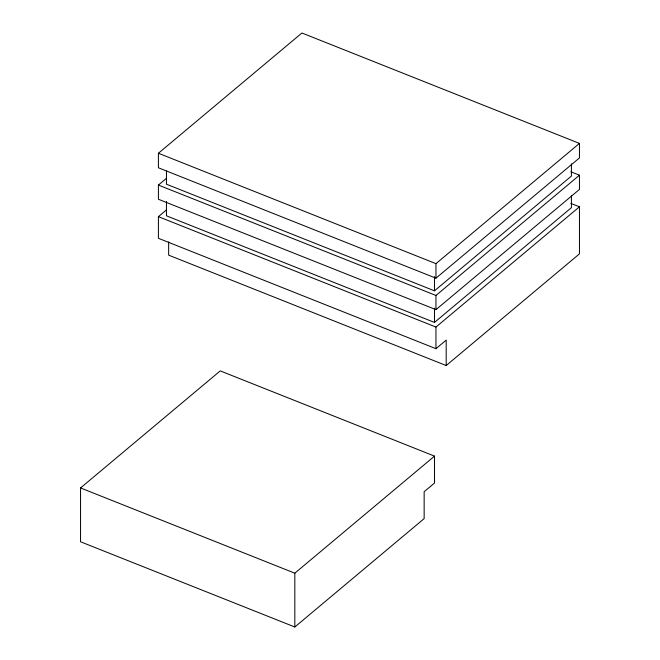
<?xml version="1.0" encoding="UTF-8"?>
<svg xmlns="http://www.w3.org/2000/svg" width="660" height="660" viewBox="0 0 660 660"><rect width="100%" height="100%" fill="white"/><g stroke="black" fill="none" stroke-linecap="round" stroke-linejoin="round"><path stroke-width="0.99" d="M158.408 153.252L301.917 33L579.455 143.401L579.455 157.93L435.955 278.182L158.408 167.78L158.408 153.252L435.955 263.653L579.455 143.401M570.842 171.781L579.455 175.205L579.455 189.404L435.955 309.655L158.408 199.254L158.408 185.064L166.295 178.456M168.646 241.923L168.646 255.148L446.193 365.541L446.193 340.114L435.955 348.695L158.408 238.293L158.408 216.661L166.295 210.053M80.545 487.946L220.234 370.887L434.519 456.118L434.519 483.029L424.149 491.716L424.149 518.62L294.822 627L80.545 541.769L80.545 487.946L294.822 573.185L434.519 456.118M166.452 170.998L166.452 184.206L434.478 290.821L571.42 176.063L571.42 163.862M435.955 309.655L435.955 295.465L579.455 175.205M166.452 201.473L166.452 215.812L434.478 322.418L571.42 207.661L571.42 195.376M435.955 348.695L435.955 327.063L579.455 206.803L570.842 203.379M446.193 365.541L579.455 253.869L579.455 206.803M158.408 185.064L435.955 295.465M158.408 216.661L435.955 327.063M435.955 263.653L435.955 278.182M434.478 276.589L434.478 290.821M434.478 308.088L434.478 322.418M294.822 573.185L294.822 627"/></g></svg>
